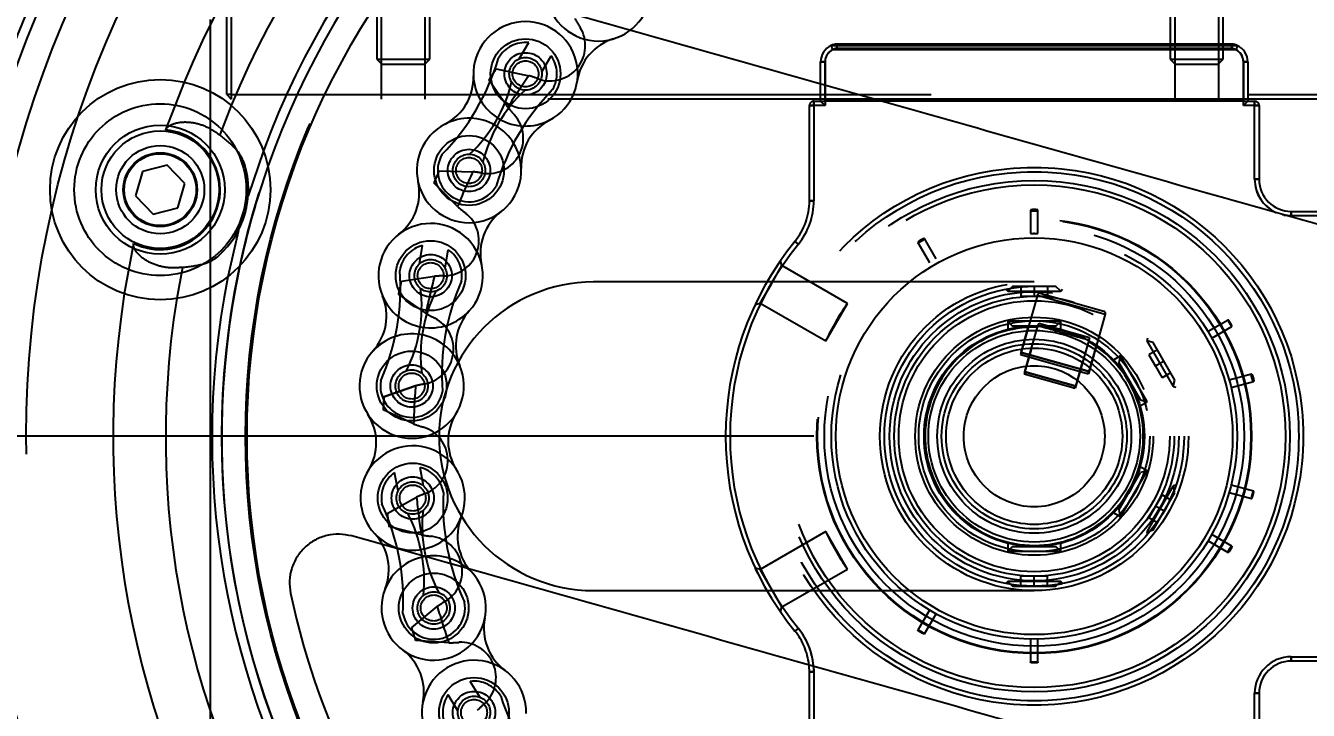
# Model space of a CAD drawing. Header units: metres. Extents: x 0 to 21025, y 0 to 14850.
# Drawn here: x 1969.2 to 2114.7, y 13153.6 to 13231.3 of the extents above; entities that cross this region are included whole.
import ezdxf

# ---------------------------------------------------------------- set-up
doc = ezdxf.new("R2010")
doc.units = ezdxf.units.M
doc.header["$LTSCALE"] = 25
doc.linetypes.add('HIDDEN2', pattern=[4.7625, 3.175, -1.5875])
for name, color, linetype in [('18_COTAS', 7, 'Continuous'), ('SL4', 4, 'Continuous'), ('ST1', 7, 'HIDDEN2')]:
    doc.layers.add(name, color=color, linetype=linetype)
doc.styles.add('ROMANS', font='ROMANS.SHX')
doc.dimstyles.new('25___1-25', dxfattribs={"dimscale": 25, "dimtxt": 2.5, "dimasz": 2, "dimexe": 1.5, "dimexo": 1, "dimgap": 0.5, "dimtad": 1, "dimzin": 12, "dimtxsty": 'ROMANS', "dimcen": 0, "dimclrd": 256, "dimclre": 256, "dimclrt": 3, "dimazin": 3, "dimtfac": 1, "dimtmove": 0, "dimatfit": 0, "dimfxl": 1, "dimlwd": -1, "dimlwe": -1, "dimarcsym": 0})

# ---------------------------------------------------------------- blocks, each defined once
blk = doc.blocks.new('*D36')
at = {"layer": '18_COTAS', "transparency": 16777216}
for p, q in [((2058.56, 13184.68), (788.1, 13184.68)), ((825.6, 11742.68), (825.6, 13134.68)), ((1392.68, 11692.68), (788.1, 11692.68))]:
    blk.add_line(p, q, dxfattribs=at)
for points in [[(817.27, 13134.68), (833.93, 13134.68), (825.6, 13184.68)], [(817.27, 11742.68), (833.93, 11742.68), (825.6, 11692.68)]]:
    blk.add_solid(points, dxfattribs=at)
at = {"layer": 'Defpoints', "color": 0, "transparency": 16777216}
for p in [(825.6, 13184.68), (2083.56, 13184.68), (1417.68, 11692.68)]:
    blk.add_point(p, dxfattribs=at)
at = {"layer": '18_COTAS', "color": 3, "transparency": 16777216, "insert": (781.85, 12438.68), "char_height": 62.5, "attachment_point": 5, "rotation": 90, "style": 'ROMANS'}
blk.add_mtext('1492', dxfattribs=at)

msp = doc.modelspace()

# ---------------------------------------------------------------- linework, layer by layer
at = {"layer": 'SL4'}
for p, q in [((2106.009, 13229.165), (2061.098, 13229.165)), ((2061.117, 13229.164), (2061.119, 13229.165)), ((2106.011, 13229.164), (2061.117, 13229.164)), ((2106.009, 13229.165), (2106.011, 13229.164)), ((2060.542, 13229.002), (2060.541, 13229.001)), ((2060.541, 13229.001), (2106.587, 13229.001)), ((2106.472, 13228.501), (2060.657, 13228.501)), ((2106.587, 13229.001), (2106.586, 13229.002)), ((2059.339, 13227.141), (2059.839, 13227.141)), ((2059.339, 13224.661), (2059.339, 13227.141)), ((2059.839, 13227.141), (2059.839, 13224.52)), ((2107.289, 13222.181), (2107.289, 13227.141)), ((2107.789, 13227.141), (2107.289, 13227.141)), ((2107.789, 13227.141), (2107.789, 13222.681)), ((2107.789, 13223.431), (2160.571, 13223.431)), ((2107.789, 13222.681), (2107.289, 13222.181)), ((2108.564, 13222.181), (2107.289, 13222.181)), ((2160.821, 13222.931), (2107.789, 13222.931)), ((2107.789, 13222.681), (2108.564, 13222.681)), ((2108.564, 13222.681), (2108.564, 13222.181)), ((2108.564, 13213.831), (2108.564, 13222.181)), ((2109.064, 13222.181), (2108.564, 13222.181)), ((2109.064, 13222.181), (2109.064, 13213.831)), ((2109.064, 13213.831), (2108.564, 13213.831)), ((2112.714, 13210.181), (2145.064, 13210.181)), ((2112.714, 13210.181), (2112.714, 13209.681)), ((2145.064, 13209.681), (2112.714, 13209.681)), ((2058.064, 13147.181), (2058.064, 13157.971)), ((2058.564, 13157.971), (2058.064, 13157.971)), ((2058.537, 13158.623), (2058.564, 13157.971)), ((2058.564, 13157.971), (2058.564, 13147.181))]:
    msp.add_line(p, q, dxfattribs=at)
at = {"layer": 'SL4', "flags": 128}
msp.add_lwpolyline([(2058.064, 13157.971), (2058.038, 13158.594), (2058.017, 13158.796)], dxfattribs=at)
at = {"layer": 'SL4'}
for centre, radius in [((2083.564, 13184.681), 125), ((2083.564, 13184.681), 123.91), ((2083.564, 13184.681), 122.777), ((2083.564, 13184.681), 119.686), ((2083.564, 13184.681), 89.286), ((1984.434, 13212.648), 12.5), ((2083.564, 13184.681), 22.5)]:
    msp.add_circle(centre, radius, dxfattribs=at)
for centre, radius, start, end in [((2083.564, 13184.681), 104.464, 171.10617, 157.38407), ((2083.564, 13184.681), 98.5, 170.88256, 157.60769), ((2083.564, 13184.681), 93.236, 168.80946, 159.68079), ((2083.564, 13184.681), 92.147, 74.24512, 160.5972), ((2083.564, 13184.681), 92.147, 167.89305, 74.24512), ((2083.564, 13184.681), 86.207, 11.91738, 136.57286), ((2061.379, 13227.141), 2.04, 97.37325, 114.22809), ((2105.749, 13227.141), 2.04, 65.77191, 82.62675), ((2061.379, 13227.141), 2.04, 114.22809, 180), ((2061.379, 13227.141), 1.54, 117.97552, 180), ((2105.749, 13227.141), 1.54, 0, 62.02448), ((2105.749, 13227.141), 2.04, 0, 65.77191), ((2108.564, 13222.181), 0.5, 0, 90), ((2112.714, 13213.831), 4.15, 180, 244.98263), ((2112.714, 13213.831), 3.65, 180, 270), ((2083.564, 13184.681), 86.207, 191.91738, 316.57286)]:
    msp.add_arc(centre, radius, start, end, dxfattribs=at)
for points, knots in [([(2023.483, 13234.777), (2029.196, 13233.165), (2040.622, 13229.941), (2057.777, 13225.101), (2074.97, 13220.251), (2092.22, 13215.384), (2109.472, 13210.517), (2126.668, 13205.666), (2143.827, 13200.825), (2155.255, 13197.601), (2160.969, 13195.989)], [0, 0, 0, 0, 0.12487945, 0.24975523, 0.3747174, 0.49995573, 0.62521153, 0.75019844, 0.87509814, 1, 1, 1, 1]), ([(2060.541, 13229.001), (2060.543, 13228.994), (2060.546, 13228.979), (2060.565, 13228.891), (2060.594, 13228.765), (2060.625, 13228.629), (2060.647, 13228.539), (2060.656, 13228.503), (2060.657, 13228.501)], [0, 0, 0, 0, 0.21274942, 0.42542478, 0.64019537, 0.85968505, 0.99158977, 1, 1, 1, 1]), ([(2106.587, 13229.001), (2106.585, 13228.994), (2106.582, 13228.979), (2106.563, 13228.891), (2106.535, 13228.765), (2106.503, 13228.629), (2106.481, 13228.539), (2106.472, 13228.503), (2106.472, 13228.501)], [0, 0, 0, 0, 0.21274942, 0.42542478, 0.64019537, 0.85968505, 0.99158977, 1, 1, 1, 1]), ([(2006.16, 13173.373), (2005.694, 13173.468), (2004.761, 13173.658), (2003.328, 13173.481), (2001.988, 13172.973), (2000.821, 13172.134), (1999.902, 13171.028), (1999.3, 13169.723), (1999.025, 13168.3), (1999.152, 13167.353), (1999.215, 13166.879)], [0, 0, 0, 0, 0.1248823, 0.2500592, 0.3752421, 0.500121, 0.625145, 0.7501711, 0.8751499, 1, 1, 1, 1]), ([(2143.646, 13134.586), (2137.933, 13136.198), (2126.507, 13139.421), (2109.351, 13144.261), (2092.158, 13149.111), (2074.908, 13153.978), (2057.656, 13158.845), (2040.46, 13163.696), (2023.302, 13168.537), (2011.874, 13171.761), (2006.16, 13173.373)], [0, 0, 0, 0, 0.12487945, 0.24975523, 0.3747174, 0.49995573, 0.62521153, 0.75019844, 0.87509814, 1, 1, 1, 1])]:
    msp.add_open_spline(points, degree=3, knots=knots, dxfattribs=at)
at = {"layer": 'ST1'}
for p, q in [((2008.996, 13242.631), (2008.996, 13227.436)), ((2014.996, 13227.436), (2014.996, 13242.631)), ((2098.996, 13242.631), (2098.996, 13227.436)), ((2104.996, 13227.436), (2104.996, 13242.631)), ((2009.496, 13234.931), (2009.496, 13222.931)), ((2014.496, 13222.931), (2014.496, 13234.931)), ((2099.496, 13234.931), (2099.496, 13222.931)), ((2104.496, 13222.931), (2104.496, 13234.931)), ((1991.996, 13223.431), (1991.996, 13234.431)), ((1992.496, 13234.431), (1992.496, 13223.431)), ((1990.096, 13231.931), (1990.096, 13137.431)), ((2025.156, 13227.489), (2026.228, 13229.322)), ((2106.011, 13229.164), (2061.117, 13229.164)), ((2027.704, 13225.998), (2028.776, 13227.832)), ((2106.472, 13228.501), (2060.657, 13228.501)), ((2105.944, 13228.665), (2061.184, 13228.665)), ((2061.184, 13228.665), (2105.944, 13228.665)), ((2061.185, 13228.665), (2105.944, 13228.665)), ((2008.996, 13227.436), (2011.996, 13227.436)), ((2008.996, 13227.436), (2009.55, 13226.881)), ((2009.55, 13226.881), (2011.996, 13226.881)), ((2011.996, 13227.436), (2014.996, 13227.436)), ((2011.996, 13226.881), (2014.441, 13226.881)), ((2014.441, 13226.881), (2014.996, 13227.436)), ((2022.542, 13226.365), (2026.26, 13225.576)), ((2059.339, 13227.141), (2059.839, 13227.141)), ((2059.339, 13227.141), (2059.839, 13227.141)), ((2059.839, 13227.141), (2059.339, 13227.141)), ((2059.839, 13227.141), (2059.339, 13227.141)), ((2059.339, 13227.141), (2059.839, 13227.141)), ((2059.839, 13227.141), (2059.339, 13227.141)), ((2059.839, 13227.141), (2059.339, 13227.141)), ((2059.839, 13227.141), (2059.839, 13222.181)), ((2059.839, 13222.681), (2059.839, 13227.141)), ((2098.996, 13227.436), (2101.996, 13227.436)), ((2098.996, 13227.436), (2099.55, 13226.881)), ((2099.55, 13226.881), (2101.996, 13226.881)), ((2101.996, 13227.436), (2104.996, 13227.436)), ((2101.996, 13226.881), (2104.441, 13226.881)), ((2104.441, 13226.881), (2104.996, 13227.436)), ((2107.289, 13222.181), (2107.289, 13227.141)), ((2107.789, 13227.141), (2107.289, 13227.141)), ((2107.789, 13227.141), (2107.289, 13227.141)), ((2107.289, 13227.141), (2107.289, 13222.681)), ((2107.289, 13227.141), (2107.789, 13227.141)), ((2107.289, 13227.141), (2107.789, 13227.141)), ((2107.789, 13227.141), (2107.289, 13227.141)), ((2107.289, 13227.141), (2107.789, 13227.141)), ((2107.289, 13227.141), (2107.789, 13227.141)), ((1987.133, 13224.853), (1985.045, 13219.42)), ((2023.859, 13221.984), (2021.708, 13225.117)), ((2059.339, 13222.681), (2059.339, 13224.661)), ((1992.496, 13223.431), (1991.996, 13223.431)), ((1991.996, 13223.431), (1992.496, 13222.931)), ((1992.496, 13223.431), (2107.789, 13223.431)), ((1992.496, 13223.431), (1992.496, 13222.931)), ((2059.839, 13224.52), (2059.839, 13222.181)), ((1992.491, 13222.204), (1991.183, 13218.858)), ((2107.789, 13222.931), (1992.496, 13222.931)), ((2058.064, 13222.181), (2058.564, 13222.181)), ((2058.564, 13222.181), (2058.064, 13222.181)), ((2058.064, 13211.392), (2058.064, 13222.181)), ((2058.064, 13222.181), (2058.564, 13222.181)), ((2058.564, 13222.181), (2058.064, 13222.181)), ((2058.564, 13222.681), (2058.564, 13222.181)), ((2058.564, 13222.181), (2058.564, 13222.681)), ((2058.564, 13222.681), (2059.339, 13222.681)), ((2058.564, 13222.681), (2058.564, 13222.181)), ((2058.564, 13222.181), (2058.564, 13222.681)), ((2058.564, 13222.181), (2058.564, 13211.392)), ((2059.839, 13222.181), (2058.564, 13222.181)), ((2059.339, 13222.681), (2059.839, 13222.181)), ((2059.339, 13222.681), (2059.839, 13222.681)), ((2107.289, 13222.681), (2059.839, 13222.681)), ((2107.289, 13222.681), (2107.789, 13222.681)), ((2108.564, 13222.181), (2107.289, 13222.181)), ((2108.564, 13222.681), (2108.564, 13222.181)), ((2108.564, 13222.181), (2108.564, 13222.681)), ((2108.564, 13222.181), (2108.564, 13222.681)), ((2108.564, 13213.831), (2108.564, 13222.181)), ((2109.064, 13222.181), (2108.564, 13222.181)), ((2108.564, 13222.181), (2109.064, 13222.181)), ((2108.564, 13222.181), (2109.064, 13222.181)), ((1996.13, 13217.057), (1994.41, 13211.968)), ((1982.419, 13214.716), (1981.636, 13211.938)), ((1985.217, 13215.426), (1982.419, 13214.716)), ((1987.232, 13213.358), (1985.217, 13215.426)), ((2016.08, 13214.799), (2019.879, 13214.687)), ((1986.448, 13210.58), (1987.232, 13213.358)), ((2018.158, 13210.724), (2015.482, 13213.423)), ((2109.064, 13213.831), (2108.564, 13213.831)), ((2108.564, 13213.831), (2109.064, 13213.831)), ((2108.564, 13213.831), (2109.064, 13213.831)), ((1981.636, 13211.938), (1983.65, 13209.87)), ((1983.65, 13209.87), (1986.448, 13210.58)), ((2058.064, 13211.392), (2058.564, 13211.392)), ((2058.564, 13211.392), (2058.064, 13211.392)), ((2058.064, 13211.392), (2058.564, 13211.392)), ((2058.564, 13211.392), (2058.064, 13211.392)), ((2083.139, 13210.32), (2083.139, 13207.664)), ((2083.989, 13207.688), (2083.989, 13210.32)), ((2112.714, 13210.181), (2112.714, 13209.681)), ((2112.714, 13209.681), (2112.714, 13210.181)), ((2112.714, 13209.681), (2112.714, 13210.181)), ((2145.064, 13209.681), (2112.714, 13209.681)), ((1993.295, 13208.014), (1992.101, 13202.776)), ((2083.587, 13207.692), (2083.471, 13207.691)), ((1981.416, 13206.554), (1980.356, 13200.832)), ((2013.839, 13204.236), (2014.199, 13206.329)), ((2016.748, 13203.736), (2017.108, 13205.829)), ((2056.425, 13206.782), (2056.812, 13206.466)), ((2056.812, 13206.466), (2056.425, 13206.782)), ((2056.425, 13206.782), (2056.812, 13206.466)), ((2056.812, 13206.466), (2056.425, 13206.782)), ((2070.377, 13206.672), (2071.693, 13204.393)), ((2072.429, 13204.818), (2071.113, 13207.097)), ((2054.951, 13204.04), (2054.803, 13204.595)), ((1986.942, 13203.826), (1986.308, 13200.289)), ((2011.787, 13202.265), (2015.545, 13202.833)), ((2053.722, 13201.911), (2054.951, 13204.04)), ((2062.378, 13199.752), (2054.951, 13204.04)), ((2083.564, 13202.181), (2033.564, 13202.181)), ((2052.493, 13199.781), (2053.722, 13201.911)), ((2081.105, 13201.681), (2080.564, 13201.14)), ((2086.023, 13201.681), (2081.105, 13201.681)), ((2082.064, 13201.681), (2082.064, 13200.556)), ((2083.564, 13201.681), (2083.564, 13200.556)), ((2085.064, 13201.681), (2085.064, 13200.556)), ((2086.564, 13201.14), (2086.023, 13201.681)), ((2014.559, 13198.626), (2011.444, 13200.804)), ((2080.339, 13201.365), (2080.564, 13201.14)), ((2080.564, 13201.14), (2086.564, 13201.14)), ((2083.923, 13200.685), (2082.022, 13193.948)), ((2082.064, 13200.556), (2083.564, 13200.556)), ((2083.564, 13200.556), (2085.064, 13200.556)), ((2083.923, 13200.685), (2083.937, 13200.733)), ((2083.923, 13200.685), (2091.622, 13198.513)), ((2084.245, 13200.906), (2091.463, 13198.869)), ((2086.564, 13201.14), (2086.775, 13201.351)), ((2051.942, 13199.634), (2052.493, 13199.781)), ((2052.493, 13199.781), (2059.919, 13195.494)), ((2059.919, 13195.494), (2062.378, 13199.752)), ((2091.622, 13198.513), (2089.722, 13191.776)), ((2091.636, 13198.561), (2091.622, 13198.513)), ((2086.564, 13197.722), (2080.564, 13197.722)), ((2080.564, 13197.722), (2081.105, 13197.181)), ((2080.564, 13197.722), (2080.564, 13196.816)), ((2086.023, 13197.181), (2081.105, 13197.181)), ((2082.09, 13194.189), (2082.93, 13197.165)), ((2083.267, 13194.677), (2083.937, 13197.051)), ((2083.937, 13197.051), (2083.989, 13197.237)), ((2084.071, 13197.526), (2083.989, 13197.237)), ((2083.989, 13197.237), (2084.881, 13196.986)), ((2084.071, 13197.526), (2089.845, 13195.897)), ((2086.023, 13197.181), (2086.564, 13197.722)), ((2086.564, 13196.826), (2086.564, 13197.722)), ((2105.555, 13197.868), (2103.276, 13196.553)), ((2103.701, 13195.816), (2105.98, 13197.132)), ((2088.873, 13195.86), (2089.764, 13195.608)), ((2089.764, 13195.608), (2089.711, 13195.421)), ((2089.845, 13195.897), (2089.764, 13195.608)), ((2096.396, 13195.8), (2096.318, 13195.509)), ((2089.79, 13192.016), (2082.09, 13194.189)), ((2082.09, 13194.189), (2089.79, 13192.016)), ((2089.79, 13192.016), (2082.09, 13194.189)), ((2082.09, 13194.189), (2089.79, 13192.016)), ((2083.219, 13194.508), (2082.442, 13191.752)), ((2082.51, 13191.992), (2083.267, 13194.677)), ((2089.711, 13195.421), (2089.042, 13193.048)), ((2089.79, 13192.016), (2090.629, 13194.993)), ((2096.318, 13195.509), (2099.318, 13190.312)), ((2097.057, 13195.311), (2096.318, 13195.509)), ((2097.537, 13194.48), (2096.562, 13193.918)), ((2099.516, 13191.052), (2097.057, 13195.311)), ((2082.022, 13193.948), (2089.722, 13191.776)), ((2088.994, 13192.879), (2088.216, 13190.122)), ((2088.284, 13190.363), (2089.042, 13193.048)), ((2093.358, 13193.8), (2092.582, 13193.351)), ((2093.358, 13193.8), (2093.16, 13193.061)), ((2095.619, 13188.802), (2093.16, 13193.061)), ((2096.358, 13188.604), (2093.358, 13193.8)), ((2096.562, 13193.918), (2097.312, 13192.619)), ((2098.287, 13193.181), (2097.312, 13192.619)), ((2082.442, 13191.752), (2088.216, 13190.122)), ((2088.284, 13190.363), (2082.51, 13191.992)), ((2082.51, 13191.992), (2088.284, 13190.363)), ((2097.312, 13192.619), (2098.062, 13191.32)), ((2099.037, 13191.882), (2098.062, 13191.32)), ((2108.219, 13191.727), (2105.677, 13191.046)), ((2009.8, 13189.166), (2013.396, 13190.396)), ((2013.396, 13190.396), (2009.8, 13189.166)), ((2099.318, 13190.312), (2099.516, 13191.052)), ((2099.318, 13190.312), (2099.609, 13190.234)), ((2105.897, 13190.225), (2108.439, 13190.906)), ((2095.573, 13188.15), (2096.358, 13188.604)), ((2095.619, 13188.802), (2096.358, 13188.604)), ((2013.178, 13186.081), (2009.725, 13187.668)), ((2014.313, 13179.044), (2013.915, 13181.13)), ((2096.358, 13180.759), (2095.573, 13181.212)), ((2011.414, 13178.49), (2011.015, 13180.576)), ((2093.16, 13176.302), (2095.619, 13180.561)), ((2093.358, 13175.562), (2096.358, 13180.759)), ((2096.358, 13180.759), (2095.619, 13180.561)), ((2099.318, 13179.05), (2096.318, 13173.854)), ((2097.057, 13174.052), (2099.516, 13178.311)), ((2099.609, 13179.128), (2099.318, 13179.05)), ((2099.516, 13178.311), (2099.318, 13179.05)), ((2105.677, 13178.316), (2108.219, 13177.635)), ((2108.439, 13178.456), (2105.897, 13179.137)), ((2010.185, 13175.923), (2013.504, 13177.775)), ((2097.312, 13176.744), (2096.562, 13175.445)), ((2098.062, 13178.043), (2097.312, 13176.744)), ((2098.287, 13176.181), (2097.312, 13176.744)), ((2099.037, 13177.48), (2098.062, 13178.043)), ((2092.582, 13176.011), (2093.358, 13175.562)), ((2093.16, 13176.302), (2093.358, 13175.562)), ((2097.537, 13174.882), (2096.562, 13175.445)), ((2014.059, 13173.491), (2010.378, 13174.435)), ((2059.919, 13173.869), (2052.493, 13169.581)), ((2062.378, 13169.61), (2059.919, 13173.869)), ((2096.318, 13173.854), (2097.057, 13174.052)), ((2096.318, 13173.854), (2096.396, 13173.563)), ((2080.564, 13172.547), (2080.564, 13171.64)), ((2086.564, 13171.64), (2086.564, 13172.537)), ((2103.276, 13172.81), (2105.555, 13171.494)), ((2105.98, 13172.23), (2103.701, 13173.546)), ((2081.105, 13172.181), (2080.564, 13171.64)), ((2080.564, 13171.64), (2086.564, 13171.64)), ((2081.105, 13172.181), (2086.023, 13172.181)), ((2086.564, 13171.64), (2086.023, 13172.181)), ((2052.493, 13169.581), (2051.942, 13169.729)), ((2054.951, 13165.322), (2052.493, 13169.581)), ((2054.951, 13165.322), (2062.378, 13169.61)), ((2080.564, 13168.222), (2080.339, 13167.997)), ((2086.564, 13168.222), (2080.564, 13168.222)), ((2080.564, 13168.222), (2081.105, 13167.681)), ((2083.564, 13168.806), (2082.064, 13168.806)), ((2082.064, 13167.681), (2082.064, 13168.806)), ((2085.064, 13168.806), (2083.564, 13168.806)), ((2083.564, 13167.681), (2083.564, 13168.806)), ((2085.064, 13167.681), (2085.064, 13168.806)), ((2086.023, 13167.681), (2086.564, 13168.222)), ((2086.775, 13168.011), (2086.564, 13168.222)), ((2033.564, 13167.181), (2083.564, 13167.181)), ((2081.105, 13167.681), (2086.023, 13167.681)), ((2012.928, 13162.961), (2015.863, 13165.376)), ((2054.803, 13164.767), (2054.951, 13165.322)), ((2071.693, 13164.969), (2070.377, 13162.69)), ((2071.113, 13162.265), (2072.429, 13164.544)), ((2056.812, 13162.896), (2056.425, 13162.58)), ((2056.425, 13162.58), (2056.812, 13162.896)), ((2056.812, 13162.896), (2056.425, 13162.58)), ((2056.425, 13162.58), (2056.812, 13162.896)), ((2017.174, 13161.26), (2013.383, 13161.532)), ((2083.139, 13161.699), (2083.139, 13159.043)), ((2083.989, 13159.043), (2083.989, 13161.675)), ((2112.714, 13159.681), (2145.064, 13159.681)), ((2112.714, 13159.681), (2112.714, 13159.181)), ((2112.714, 13159.181), (2112.714, 13159.681)), ((2112.714, 13159.681), (2112.714, 13159.181)), ((2112.714, 13159.181), (2112.714, 13159.681)), ((2145.064, 13159.181), (2112.714, 13159.181)), ((2058.564, 13157.971), (2058.064, 13157.971)), ((2058.064, 13157.971), (2058.564, 13157.971)), ((2058.064, 13157.971), (2058.564, 13157.971)), ((2058.564, 13157.971), (2058.564, 13147.181)), ((2020.71, 13155.07), (2019.604, 13156.883)), ((2018.19, 13153.533), (2017.084, 13155.346)), ((2108.564, 13147.181), (2108.564, 13155.531)), ((2108.564, 13155.531), (2109.064, 13155.531)), ((2109.064, 13155.531), (2108.564, 13155.531)), ((2108.564, 13155.531), (2109.064, 13155.531)), ((2109.064, 13155.531), (2108.564, 13155.531)), ((2109.064, 13155.531), (2109.064, 13147.181))]:
    msp.add_line(p, q, dxfattribs=at)
at = {"layer": 'ST1', "flags": 128}
for points in [[(2112.714, 13209.681), (2111.905, 13209.761), (2111.703, 13209.806)], [(2112.714, 13209.681), (2111.905, 13209.761), (2111.703, 13209.806)], [(2111.879, 13209.766), (2111.905, 13209.761), (2112.714, 13209.681)], [(2111.879, 13209.766), (2111.905, 13209.761), (2112.714, 13209.681)]]:
    msp.add_lwpolyline(points, dxfattribs=at)
at = {"layer": 'ST1'}
for centre, radius in [((2083.564, 13184.681), 114.333), ((2083.564, 13184.681), 92.131), ((2083.564, 13184.681), 89.448), ((2025.871, 13225.788), 3.96), ((2025.871, 13225.788), 2.399), ((2025.871, 13225.788), 1.845), ((2025.871, 13225.788), 1.476), ((1984.434, 13212.648), 9.75), ((1984.434, 13212.648), 7.313), ((1984.434, 13212.648), 6.667), ((1984.434, 13212.648), 5), ((2019.458, 13214.826), 3.96), ((1984.434, 13212.648), 4.188), ((1984.434, 13212.648), 4.08), ((2019.458, 13214.826), 2.399), ((2019.458, 13214.826), 1.845), ((2019.458, 13214.826), 1.476), ((2083.564, 13184.681), 30.5), ((2083.564, 13184.681), 30.5), ((2083.564, 13184.681), 30.5), ((2083.564, 13184.681), 30.5), ((2083.564, 13184.681), 30), ((2083.564, 13184.681), 29), ((2083.564, 13184.681), 28.5), ((2083.564, 13184.681), 24.647), ((2083.564, 13184.681), 24.571), ((2083.564, 13184.681), 23.806), ((2083.564, 13184.681), 23.806), ((2083.564, 13184.681), 23.806), ((2083.564, 13184.681), 23.806), ((2083.564, 13184.681), 23.01), ((2015.106, 13202.895), 3.96), ((2015.106, 13202.895), 2.398), ((2015.106, 13202.895), 1.845), ((2015.106, 13202.895), 1.476), ((2083.564, 13184.681), 17.5), ((2083.564, 13184.681), 17), ((2083.564, 13184.681), 16.4), ((2083.564, 13184.681), 15.875), ((2083.564, 13184.681), 15.375), ((2083.564, 13184.681), 13.5), ((2083.564, 13184.681), 13.5), ((2083.564, 13184.681), 13.1), ((2083.564, 13184.681), 13.1), ((2083.564, 13184.681), 13.1), ((2083.564, 13184.681), 13.1), ((2083.564, 13184.681), 12.5), ((2083.564, 13184.681), 12), ((2083.564, 13184.681), 11), ((2012.954, 13190.379), 3.96), ((2083.564, 13184.681), 10.5), ((2083.564, 13184.681), 10), ((2012.954, 13190.379), 2.399), ((2083.564, 13184.681), 8), ((2012.954, 13190.379), 1.845), ((2012.954, 13190.379), 1.476), ((2013.071, 13177.679), 3.96), ((2013.071, 13177.679), 2.398), ((2013.071, 13177.679), 1.845), ((2013.071, 13177.679), 1.476), ((2015.454, 13165.205), 3.96), ((2015.454, 13165.205), 2.398), ((2015.454, 13165.205), 1.845), ((2015.454, 13165.205), 1.476), ((2020.026, 13153.356), 3.96), ((2020.026, 13153.356), 2.398), ((2020.026, 13153.356), 1.845), ((2020.026, 13153.356), 1.476)]:
    msp.add_circle(centre, radius, dxfattribs=at)
for centre, radius, start, end in [((2034.138, 13235.429), 5.92, 96.6681, 341.53472), ((2049.707, 13242.312), 20.92, 209.39148, 212.56876), ((2025.871, 13225.788), 5.92, 297.23936, 182.10598), ((2028.649, 13228.989), 4, 251.17231, 31.03223), ((2025.871, 13225.788), 3.552, 84.22604, 149.67267), ((2037.59, 13224.104), 5.92, 106.95373, 171.82035), ((1997.549, 13234.999), 26.322, 315.71282, 343.63252), ((2025.871, 13225.788), 3.552, 329.67267, 35.11931), ((2061.379, 13227.141), 1.54, 97.27571, 180), ((2061.379, 13227.141), 1.54, 97.27571, 180), ((2061.379, 13227.141), 1.54, 97.28562, 180), ((2061.379, 13227.141), 1.54, 97.27571, 180), ((2061.379, 13227.141), 1.54, 117.97552, 180), ((2061.379, 13227.141), 1.54, 117.97552, 180), ((2061.379, 13227.141), 1.54, 117.97552, 180), ((2105.749, 13227.141), 1.54, 0, 82.72429), ((2105.749, 13227.141), 1.54, 0, 82.72429), ((2105.749, 13227.141), 1.54, 0, 82.71438), ((2105.749, 13227.141), 1.54, 0, 82.72429), ((2105.749, 13227.141), 1.54, 0, 62.02448), ((2105.749, 13227.141), 1.54, 0, 62.02448), ((2105.749, 13227.141), 1.54, 0, 62.02448), ((2083.564, 13184.681), 73.9, 145.66363, 146.82662), ((2014.039, 13225.353), 5.92, 297.23936, 2.10598), ((2008.55, 13228.564), 16.175, 312.66568, 346.67967), ((2025.871, 13225.788), 5.92, 182.10595, 297.2394), ((2083.564, 13184.681), 70.4, 144.48676, 148.00349), ((2020.078, 13205.59), 20.92, 69.63577, 72.81305), ((2036.779, 13212.05), 16.175, 132.66568, 166.67967), ((2047.779, 13205.615), 26.322, 135.71282, 163.63252), ((2039.96, 13235.34), 20.92, 219.67719, 222.85447), ((2058.564, 13222.181), 0.5, 90, 180), ((2019.458, 13214.826), 5.92, 2.106, 117.23935), ((2021.62, 13218.471), 4, 261.45802, 41.31794), ((2031.29, 13215.261), 5.92, 117.23936, 182.10598), ((1984.434, 13212.648), 6.8, 243.65253, 84.83772), ((2019.458, 13214.826), 5.92, 117.23936, 2.10598), ((2019.458, 13214.826), 3.552, 149.67267, 329.67267), ((1984.434, 13212.648), 10, 311.50543, 16.98481), ((2083.564, 13184.681), 92.147, 160.5972, 167.89305), ((2083.564, 13184.681), 73.9, 155.94934, 157.11233), ((2083.564, 13184.681), 70.4, 154.77247, 158.28921), ((2017.365, 13193.918), 20.92, 79.92149, 83.09877), ((2007.894, 13212.285), 5.92, 307.525, 12.39162), ((2112.714, 13213.831), 4.15, 180, 244.98263), ((2112.714, 13213.831), 4.15, 180, 245.89881), ((2112.714, 13213.831), 4.15, 180, 245.89881), ((2031.616, 13226.741), 20.92, 229.96291, 233.14019), ((2026.67, 13205.436), 5.92, 127.525, 192.39162), ((2050.764, 13211.392), 7.3, 320.84256, 0), ((2050.764, 13211.392), 7.8, 320.84256, 0), ((2050.764, 13211.392), 7.8, 320.84256, 0), ((2050.764, 13211.392), 7.8, 320.84256, 0), ((2050.764, 13211.392), 7.8, 320.84256, 0), ((2015.106, 13202.895), 5.92, 317.81064, 202.67726), ((2016.582, 13206.867), 4, 271.74373, 51.60365), ((2015.106, 13202.895), 3.552, 104.79731, 170.24395), ((2015.106, 13202.895), 3.552, 350.24395, 55.69059), ((2083.564, 13184.681), 35, 140.84256, 219.15744), ((2083.564, 13184.681), 34.5, 140.84256, 219.15744), ((2083.564, 13184.681), 34.5, 140.84256, 219.15744), ((2083.564, 13184.681), 34.5, 140.84256, 219.15744), ((2083.564, 13184.681), 34.5, 140.84256, 219.15744), ((1985.354, 13201.568), 26.322, 336.2841, 4.2038), ((2083.564, 13184.681), 70.4, 165.05818, 168.57492), ((2016.78, 13181.949), 20.92, 90.2072, 93.38448), ((2083.564, 13184.681), 73.9, 166.23506, 167.39805), ((1997.914, 13199.408), 16.175, 333.23695, 7.25095), ((2033.564, 13184.681), 17.5, 90, 270), ((2042.706, 13191.706), 26.322, 156.2841, 184.2038), ((2004.181, 13198.33), 5.92, 317.81064, 22.67726), ((2015.106, 13202.895), 5.92, 202.67732, 317.81058), ((2030.146, 13193.866), 16.175, 153.23695, 187.25095), ((2084.177, 13200.665), 0.25, 74.24512, 164.24512), ((2024.94, 13216.789), 20.92, 240.24862, 243.4259), ((2023.878, 13194.944), 5.92, 137.81064, 202.67726), ((2083.564, 13184.681), 26, 144.57358, 155.42642), ((2091.395, 13198.629), 0.25, 344.24512, 74.24512), ((2013.697, 13194.551), 4, 282.02945, 61.88937), ((2083.564, 13184.681), 12.375, 88.27479, 60.21546), ((2012.954, 13190.379), 5.92, 22.6773, 137.8106), ((2083.564, 13184.681), 12.375, 64.59801, 83.89223), ((2012.954, 13190.379), 5.92, 137.81064, 22.67726), ((2082.331, 13194.121), 0.25, 164.24512, 254.24512), ((2082.75, 13191.924), 0.25, 164.24512, 254.24512), ((2089.549, 13192.084), 0.25, 254.24512, 344.24512), ((2012.954, 13190.379), 3.552, 170.24395, 350.24395), ((2083.564, 13184.681), 70.4, 175.3439, 178.86063), ((2018.341, 13170.069), 20.92, 100.49292, 103.6702), ((2088.044, 13190.431), 0.25, 254.24512, 344.24512), ((2083.564, 13184.681), 73.9, 176.52077, 177.68376), ((2003.02, 13183.937), 5.92, 328.09628, 32.9629), ((2023.005, 13184.121), 5.92, 148.09628, 212.9629), ((2020.149, 13205.805), 20.92, 250.53434, 253.71162), ((2013.058, 13181.917), 4, 292.31516, 72.17508), ((2013.071, 13177.679), 5.92, 338.38192, 223.24854), ((2013.071, 13177.679), 3.552, 10.81523, 76.26187), ((2013.071, 13177.679), 3.552, 125.36859, 190.81523), ((2021.998, 13158.657), 20.92, 110.77863, 113.95591), ((2042.842, 13176.902), 26.322, 176.85538, 204.77508), ((1985.683, 13165.982), 26.322, 356.85538, 24.77508), ((2083.564, 13184.681), 70.4, 185.62961, 189.14635), ((2013.071, 13177.679), 5.92, 223.24862, 338.38184), ((2083.564, 13184.681), 73.9, 186.80648, 187.96948), ((1998.201, 13168.374), 16.175, 353.80823, 27.82223), ((2030.324, 13174.511), 16.175, 173.80823, 207.82223), ((2024.078, 13173.317), 5.92, 158.38192, 223.24854), ((2083.564, 13184.681), 26, 204.57358, 215.42642), ((2004.447, 13169.567), 5.92, 338.38192, 43.24854), ((2017.397, 13194.143), 20.92, 260.82005, 263.99733), ((2014.684, 13169.372), 4, 302.60088, 82.4608), ((2015.454, 13165.205), 5.92, 43.24851, 158.38194), ((2015.454, 13165.205), 5.92, 158.38192, 43.24854), ((2015.454, 13165.205), 3.552, 190.81523, 10.81523), ((2027.634, 13148.082), 20.92, 121.06435, 124.24162), ((2083.564, 13184.681), 70.4, 195.91533, 199.43206), ((2027.063, 13162.878), 5.92, 168.66756, 233.53418), ((2083.564, 13184.681), 73.9, 197.0922, 198.25519), ((2050.764, 13157.971), 7.3, 6.49473, 39.15744), ((2050.764, 13157.971), 7.8, 0, 39.15744), ((2050.764, 13157.971), 7.8, 0, 39.15744), ((2050.764, 13157.971), 7.8, 0, 39.15744), ((2050.764, 13157.971), 7.8, 4.79557, 39.15744), ((2016.771, 13182.176), 20.92, 271.10577, 274.28304), ((2018.525, 13157.319), 4, 312.88659, 92.74651), ((2008.417, 13155.683), 5.92, 348.66756, 53.53418), ((2020.026, 13153.356), 5.92, 358.95319, 243.81981), ((2112.714, 13155.531), 4.15, 90, 180), ((2112.714, 13155.531), 4.15, 90, 180), ((2112.714, 13155.531), 4.15, 90, 180), ((2112.714, 13155.531), 4.15, 90, 180), ((2112.714, 13155.531), 3.65, 90, 180), ((2020.026, 13153.356), 3.552, 31.3865, 96.83314), ((2020.026, 13153.356), 3.552, 145.93986, 211.3865), ((2048.172, 13163.089), 26.322, 197.42665, 225.34635), ((2035.068, 13138.684), 20.92, 131.35006, 134.52734)]:
    msp.add_arc(centre, radius, start, end, dxfattribs=at)
for points, knots in [([(2061.119, 13229.165), (2061.12, 13229.157), (2061.123, 13229.142), (2061.138, 13229.028), (2061.159, 13228.864), (2061.176, 13228.734), (2061.184, 13228.669)], [0, 0, 0, 0, 0.2500001, 0.5000001, 0.7500001, 1, 1, 1, 1]), ([(2106.009, 13229.165), (2106.008, 13229.157), (2106.006, 13229.142), (2105.991, 13229.028), (2105.969, 13228.864), (2105.953, 13228.734), (2105.944, 13228.669)], [0, 0, 0, 0, 0.2500001, 0.5000001, 0.7500001, 1, 1, 1, 1]), ([(2105.944, 13228.665), (2105.952, 13228.73), (2105.969, 13228.861), (2105.99, 13229.026), (2106.006, 13229.142), (2106.008, 13229.157), (2106.009, 13229.165)], [0, 0, 0, 0, 0.2499999, 0.4999999, 0.7499999, 1, 1, 1, 1]), ([(1985.045, 13219.42), (1985.077, 13219.486), (1985.14, 13219.617), (1985.346, 13219.821), (1985.772, 13220.088), (1986.737, 13220.364), (1988.171, 13220.324), (1989.803, 13219.823), (1990.726, 13219.177), (1991.183, 13218.858)], [0, 0, 0, 0, 0.0317031, 0.0632988, 0.1257766, 0.2516826, 0.5011325, 0.753239, 1, 1, 1, 1]), ([(1993.997, 13215.569), (1993.875, 13215.884), (1993.63, 13216.514), (1992.748, 13217.61), (1991.809, 13218.359), (1991.183, 13218.858)], [0, 0, 0, 0, 0.2498894, 0.500122, 1, 1, 1, 1]), ([(2083.799, 13210.26), (2083.757, 13210.256), (2083.673, 13210.249), (2083.528, 13210.247), (2083.389, 13210.253), (2083.269, 13210.266), (2083.181, 13210.286), (2083.136, 13210.309), (2083.139, 13210.333), (2083.19, 13210.356), (2083.286, 13210.375), (2083.412, 13210.388), (2083.555, 13210.392), (2083.697, 13210.389), (2083.825, 13210.378), (2083.924, 13210.36), (2083.983, 13210.338), (2083.996, 13210.314), (2083.959, 13210.29), (2083.887, 13210.271), (2083.823, 13210.263), (2083.799, 13210.26)], [0, 0, 0, 0, 0.0528437, 0.1056998, 0.1583114, 0.2110287, 0.2642692, 0.3182294, 0.3727994, 0.4275977, 0.4821312, 0.5360236, 0.5891923, 0.6418769, 0.6945172, 0.747562, 0.801289, 0.8556916, 0.9104684, 0.9651402, 1, 1, 1, 1]), ([(2083.187, 13207.688), (2083.178, 13207.688), (2083.144, 13207.688), (2083.133, 13207.688), (2083.156, 13207.688), (2083.229, 13207.689), (2083.338, 13207.691), (2083.457, 13207.691), (2083.534, 13207.692), (2083.564, 13207.692)], [0, 0, 0, 0, 0.0625672, 0.2291706, 0.3957494, 0.5623284, 0.7289321, 0.8955465, 1, 1, 1, 1]), ([(2083.564, 13207.692), (2083.612, 13207.692), (2083.708, 13207.691), (2083.835, 13207.69), (2083.932, 13207.689), (2083.985, 13207.688), (2083.998, 13207.688), (2083.976, 13207.688), (2083.97, 13207.688)], [0, 0, 0, 0, 0.1852939, 0.370587, 0.5559, 0.7412259, 0.9265302, 1, 1, 1, 1]), ([(1986.942, 13203.826), (1986.388, 13203.792), (1985.264, 13203.723), (1983.612, 13204.15), (1982.366, 13204.865), (1981.687, 13205.605), (1981.462, 13206.056), (1981.393, 13206.338), (1981.408, 13206.482), (1981.416, 13206.554)], [0, 0, 0, 0, 0.2458192, 0.4985394, 0.7479744, 0.8740187, 0.9368904, 0.968515, 1, 1, 1, 1]), ([(2071.105, 13207.104), (2071.111, 13207.097), (2071.121, 13207.085), (2071.083, 13207.036), (2071.009, 13206.972), (2070.904, 13206.897), (2070.782, 13206.822), (2070.657, 13206.755), (2070.542, 13206.702), (2070.449, 13206.669), (2070.389, 13206.659), (2070.368, 13206.676), (2070.39, 13206.716), (2070.454, 13206.776), (2070.551, 13206.848), (2070.669, 13206.924), (2070.794, 13206.995), (2070.914, 13207.053), (2071.014, 13207.093), (2071.078, 13207.108), (2071.098, 13207.105), (2071.105, 13207.104)], [0, 0, 0, 0, 0.0547358, 0.1094782, 0.1639903, 0.2178471, 0.270979, 0.323642, 0.3762883, 0.4293674, 0.4831438, 0.5375872, 0.5923744, 0.64702, 0.7010968, 0.7544386, 0.8072098, 0.8598166, 0.9127239, 0.9662671, 1, 1, 1, 1]), ([(1986.942, 13203.826), (1987.734, 13203.924), (1988.923, 13204.071), (1990.249, 13204.544), (1990.79, 13204.954), (1991.061, 13205.159)], [0, 0, 0, 0, 0.4981963, 0.7484899, 1, 1, 1, 1]), ([(2052.274, 13200.363), (2052.195, 13200.204), (2052.026, 13199.861), (2051.914, 13199.623), (2051.929, 13199.655), (2051.933, 13199.664)], [0, 0, 0, 0, 0.3797378, 0.8197577, 1, 1, 1, 1]), ([(2105.718, 13197.711), (2105.742, 13197.676), (2105.791, 13197.604), (2105.863, 13197.478), (2105.925, 13197.356), (2105.969, 13197.25), (2105.991, 13197.172), (2105.988, 13197.129), (2105.96, 13197.129), (2105.91, 13197.171), (2105.843, 13197.252), (2105.768, 13197.36), (2105.694, 13197.483), (2105.628, 13197.608), (2105.578, 13197.72), (2105.548, 13197.808), (2105.543, 13197.863), (2105.564, 13197.877), (2105.608, 13197.847), (2105.662, 13197.787), (2105.702, 13197.733), (2105.718, 13197.711)], [0, 0, 0, 0, 0.0527636, 0.1055368, 0.1581379, 0.2109437, 0.2643315, 0.3184369, 0.3730907, 0.427875, 0.4823005, 0.5360365, 0.5890685, 0.6416954, 0.6943829, 0.7475617, 0.8014542, 0.8559799, 0.9107777, 0.9653556, 1, 1, 1, 1]), ([(2084.881, 13196.986), (2085.805, 13196.725), (2087.14, 13196.348), (2088.465, 13195.975), (2088.873, 13195.86)], [0, 0, 0, 0, 0.6921026, 1, 1, 1, 1]), ([(2108.2, 13191.618), (2108.204, 13191.584), (2108.211, 13191.515), (2108.238, 13191.38), (2108.275, 13191.241), (2108.317, 13191.11), (2108.361, 13191.003), (2108.401, 13190.929), (2108.434, 13190.899), (2108.455, 13190.915), (2108.461, 13190.979), (2108.452, 13191.081), (2108.429, 13191.21), (2108.395, 13191.35), (2108.354, 13191.485), (2108.31, 13191.601), (2108.268, 13191.686), (2108.233, 13191.731), (2108.208, 13191.728), (2108.198, 13191.686), (2108.2, 13191.637), (2108.2, 13191.618)], [0, 0, 0, 0, 0.0533274, 0.106675, 0.1595624, 0.2121581, 0.2649369, 0.31829, 0.3723664, 0.4270057, 0.481794, 0.5362414, 0.5900111, 0.6430761, 0.6957203, 0.7483989, 0.8015434, 0.8553904, 0.9098821, 0.9646765, 1, 1, 1, 1]), ([(2108.2, 13177.744), (2108.204, 13177.778), (2108.211, 13177.847), (2108.238, 13177.982), (2108.275, 13178.122), (2108.317, 13178.252), (2108.361, 13178.36), (2108.401, 13178.433), (2108.434, 13178.464), (2108.455, 13178.447), (2108.461, 13178.384), (2108.452, 13178.281), (2108.429, 13178.152), (2108.395, 13178.013), (2108.354, 13177.878), (2108.31, 13177.762), (2108.268, 13177.676), (2108.233, 13177.632), (2108.208, 13177.634), (2108.198, 13177.676), (2108.2, 13177.725), (2108.2, 13177.744)], [0, 0, 0, 0, 0.0533274, 0.106675, 0.1595624, 0.2121581, 0.2649369, 0.31829, 0.3723664, 0.4270057, 0.481794, 0.5362414, 0.5900111, 0.6430761, 0.6957203, 0.7483989, 0.8015434, 0.8553904, 0.9098821, 0.9646765, 1, 1, 1, 1]), ([(2105.718, 13171.651), (2105.742, 13171.687), (2105.791, 13171.759), (2105.863, 13171.885), (2105.925, 13172.006), (2105.969, 13172.112), (2105.991, 13172.191), (2105.988, 13172.233), (2105.96, 13172.234), (2105.91, 13172.191), (2105.843, 13172.111), (2105.768, 13172.002), (2105.694, 13171.879), (2105.628, 13171.755), (2105.578, 13171.643), (2105.548, 13171.554), (2105.543, 13171.5), (2105.564, 13171.486), (2105.608, 13171.515), (2105.662, 13171.576), (2105.702, 13171.63), (2105.718, 13171.651)], [0, 0, 0, 0, 0.0527636, 0.1055368, 0.1581379, 0.2109437, 0.2643315, 0.3184369, 0.3730907, 0.427875, 0.4823005, 0.5360365, 0.5890685, 0.6416954, 0.6943829, 0.7475617, 0.8014542, 0.8559799, 0.9107777, 0.9653556, 1, 1, 1, 1]), ([(2052.274, 13168.999), (2052.195, 13169.158), (2052.026, 13169.501), (2051.914, 13169.739), (2051.929, 13169.707), (2051.933, 13169.698)], [0, 0, 0, 0, 0.3797378, 0.8197577, 1, 1, 1, 1]), ([(2085.733, 13167.82), (2085.947, 13167.85), (2086.414, 13167.917), (2086.77, 13167.986), (2086.752, 13167.983), (2086.745, 13167.982)], [0, 0, 0, 0, 0.34756595, 0.7562855, 1, 1, 1, 1]), ([(2071.105, 13162.259), (2071.111, 13162.265), (2071.121, 13162.278), (2071.083, 13162.326), (2071.009, 13162.391), (2070.904, 13162.465), (2070.782, 13162.54), (2070.657, 13162.608), (2070.542, 13162.661), (2070.449, 13162.694), (2070.389, 13162.703), (2070.368, 13162.687), (2070.39, 13162.646), (2070.454, 13162.586), (2070.551, 13162.514), (2070.669, 13162.438), (2070.794, 13162.368), (2070.914, 13162.309), (2071.014, 13162.27), (2071.078, 13162.254), (2071.098, 13162.258), (2071.105, 13162.259)], [0, 0, 0, 0, 0.0547358, 0.1094782, 0.1639903, 0.2178471, 0.270979, 0.323642, 0.3762883, 0.4293674, 0.4831438, 0.5375872, 0.5923744, 0.64702, 0.7010968, 0.7544386, 0.8072098, 0.8598166, 0.9127239, 0.9662671, 1, 1, 1, 1]), ([(2083.799, 13159.102), (2083.757, 13159.106), (2083.673, 13159.113), (2083.528, 13159.115), (2083.389, 13159.109), (2083.269, 13159.096), (2083.181, 13159.077), (2083.136, 13159.054), (2083.139, 13159.029), (2083.19, 13159.006), (2083.286, 13158.987), (2083.412, 13158.975), (2083.555, 13158.97), (2083.697, 13158.974), (2083.825, 13158.985), (2083.924, 13159.002), (2083.983, 13159.024), (2083.996, 13159.049), (2083.959, 13159.073), (2083.887, 13159.091), (2083.823, 13159.099), (2083.799, 13159.102)], [0, 0, 0, 0, 0.0528437, 0.1056998, 0.1583114, 0.2110287, 0.2642692, 0.3182294, 0.3727994, 0.4275977, 0.4821312, 0.5360236, 0.5891923, 0.6418769, 0.6945172, 0.747562, 0.801289, 0.8556916, 0.9104684, 0.9651402, 1, 1, 1, 1])]:
    msp.add_open_spline(points, degree=3, knots=knots, dxfattribs=at)

# ---------------------------------------------------------------- dimensions: what is measured, and where the dimension line sits
at = {"layer": '18_COTAS'}
dim = msp.add_linear_dim(base=(825.6, 13184.681), p1=(1417.675, 11692.681), p2=(2083.564, 13184.681), angle=90, dimstyle='25___1-25', dxfattribs=at)
dim.commit()
dim.dimension.update_dxf_attribs({"geometry": '*D36', "text_midpoint": (781.85, 12438.681)})

doc.saveas('drawing.dxf')
